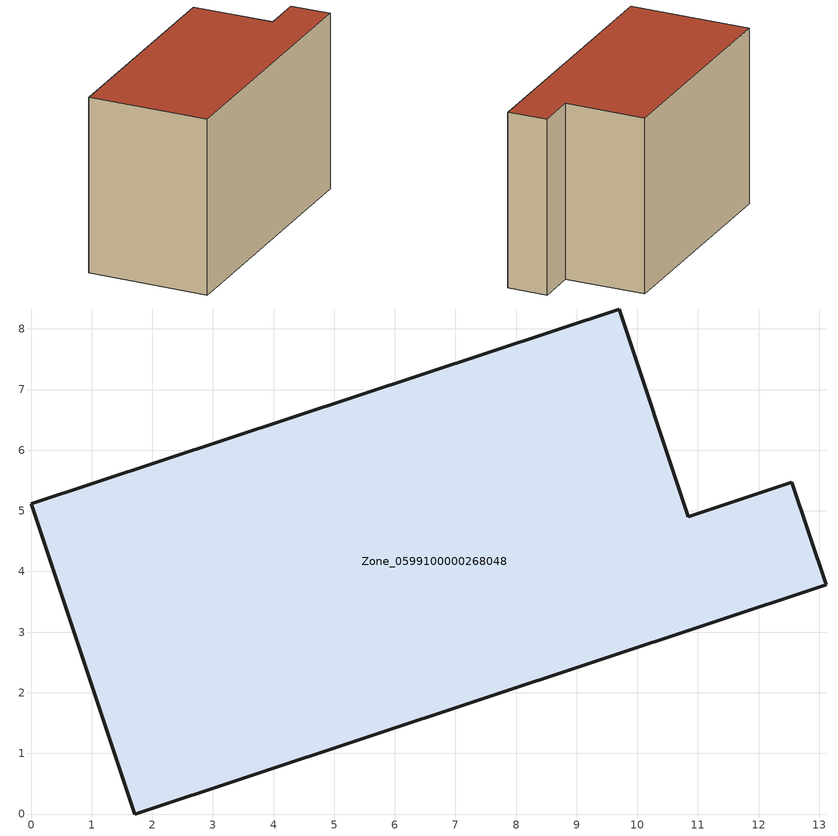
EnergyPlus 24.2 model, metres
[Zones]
Zone_0599100000268048
 floor ground (C_G): 1.71,0 0,5.12 9.7,8.33 10.84,4.9 12.55,5.47 13.12,3.78 z0
 wall outside (C_F): 1.71,0 13.12,3.78 12.55,5.47 10.84,4.9 9.7,8.33 0,5.12 1.71,0 z0:7.95
 roof outside (C_R): 0,5.12 1.71,0 13.12,3.78 12.55,5.47 10.84,4.9 9.7,8.33 z7.95
[BUILDING]
Pand.0599100000268048: North Axis=0; Terrain=City; Loads Convergence Tolerance Value=0.04; Temperature Convergence Tolerance Value=0.4; Solar Distribution=FullExterior; Maximum Number of Warmup Days=25; Minimum Number of Warmup Days=1
[Site:Location]
Rotterdam.The.Hague.AP_ZH_NLD Design_Conditions: Latitude=51.96; Longitude=4.45; Time Zone=1; Elevation=-4.5
[SITE:GROUNDTEMPERATURE:BUILDINGSURFACE]
18, 18, 18, 18, 18, 18, 18, 18, 18, 18, 18, 18
[MATERIAL] Thermal Absorptance=0.9; Solar Absorptance=0.7; Visible Absorptance=0.7
Name | Roughness | Thickness | Conductivity | Density | Specific Heat
G.TI.1975-1991 | MediumSmooth | 0.15 | 0.288461 | 540 | 1210
F.TI.1975-1991 | Rough | 0.3 | 0.230769 | 1920 | 840
R.TI.1975-1991 | MediumRough | 0.2 | 0.153846 | 1500 | 1000
[CONSTRUCTION]
C_G: G.TI.1975-1991
C_F: F.TI.1975-1991
C_R: R.TI.1975-1991
[ZONE]
Zone_0599100000268048: Type=1; Multiplier=1; Ceiling Height=Autocalculate; Volume=Autocalculate; Floor Area=autocalculate; Part of Total Floor Area=Yes
[ZONEINFILTRATION:DESIGNFLOWRATE]
Infil_Zone_0599100000268048: Zone or ZoneList or Space or SpaceList=Zone_0599100000268048; Schedule=AlwaysOn; Design Flow Rate Calculation Method=Flow/Area; Flow Rate per Floor Area=0.003; Constant Term Coefficient=1; Temperature Term Coefficient=0; Velocity Term Coefficient=0; Velocity Squared Term Coefficient=0
[HVACTEMPLATE:ZONE:IDEALLOADSAIRSYSTEM]
Zone_0599100000268048: Maximum Heating Supply Air Temperature=50; Minimum Cooling Supply Air Temperature=13; Maximum Heating Supply Air Humidity Ratio=0.0156; Minimum Cooling Supply Air Humidity Ratio=0.0077; Heating Limit=NoLimit; Cooling Limit=NoLimit; Dehumidification Control Type=ConstantSensibleHeatRatio; Cooling Sensible Heat Ratio=0.7; Dehumidification Setpoint=60; Humidification Control Type=None; Humidification Setpoint=30; Outdoor Air Method=None; Outdoor Air Flow Rate per Person=0.00944; Outdoor Air Flow Rate per Zone Floor Area=0; Outdoor Air Flow Rate per Zone=0; Demand Controlled Ventilation Type=None; Outdoor Air Economizer Type=NoEconomizer; Heat Recovery Type=None; Sensible Heat Recovery Effectiveness=0.7; Latent Heat Recovery Effectiveness=0.65
[ZONECONTROL:THERMOSTAT]
ThermostatControl_Zone_0599100000268048: Zone or ZoneList=Zone_0599100000268048; Control Type Schedule=DualSetpointControlType; Control 1=Thermostat_Zone_0599100000268048; Temperature Difference Between Cutout And Setpoint=0
[THERMOSTATSETPOINT:DUALSETPOINT]
Thermostat_Zone_0599100000268048: Heating Setpoint Temperature Schedule=HeatingSetpoint_Zone_0599100000268048; Cooling Setpoint Temperature Schedule=CoolingSetpoint_Zone_0599100000268048
[SCHEDULE:COMPACT]
HeatingSetpoint_Zone_0599100000268048: Through: 12/31, For: AllDays, Until: 24:00, 21
CoolingSetpoint_Zone_0599100000268048: Through: 12/31, For: AllDays, Until: 24:00, 24
DualSetpointControlType: Through: 12/31, For: AllDays, Until: 24:00, 4
AlwaysOn: Through: 12/31, For: AllDays, Until: 24:00, 1
